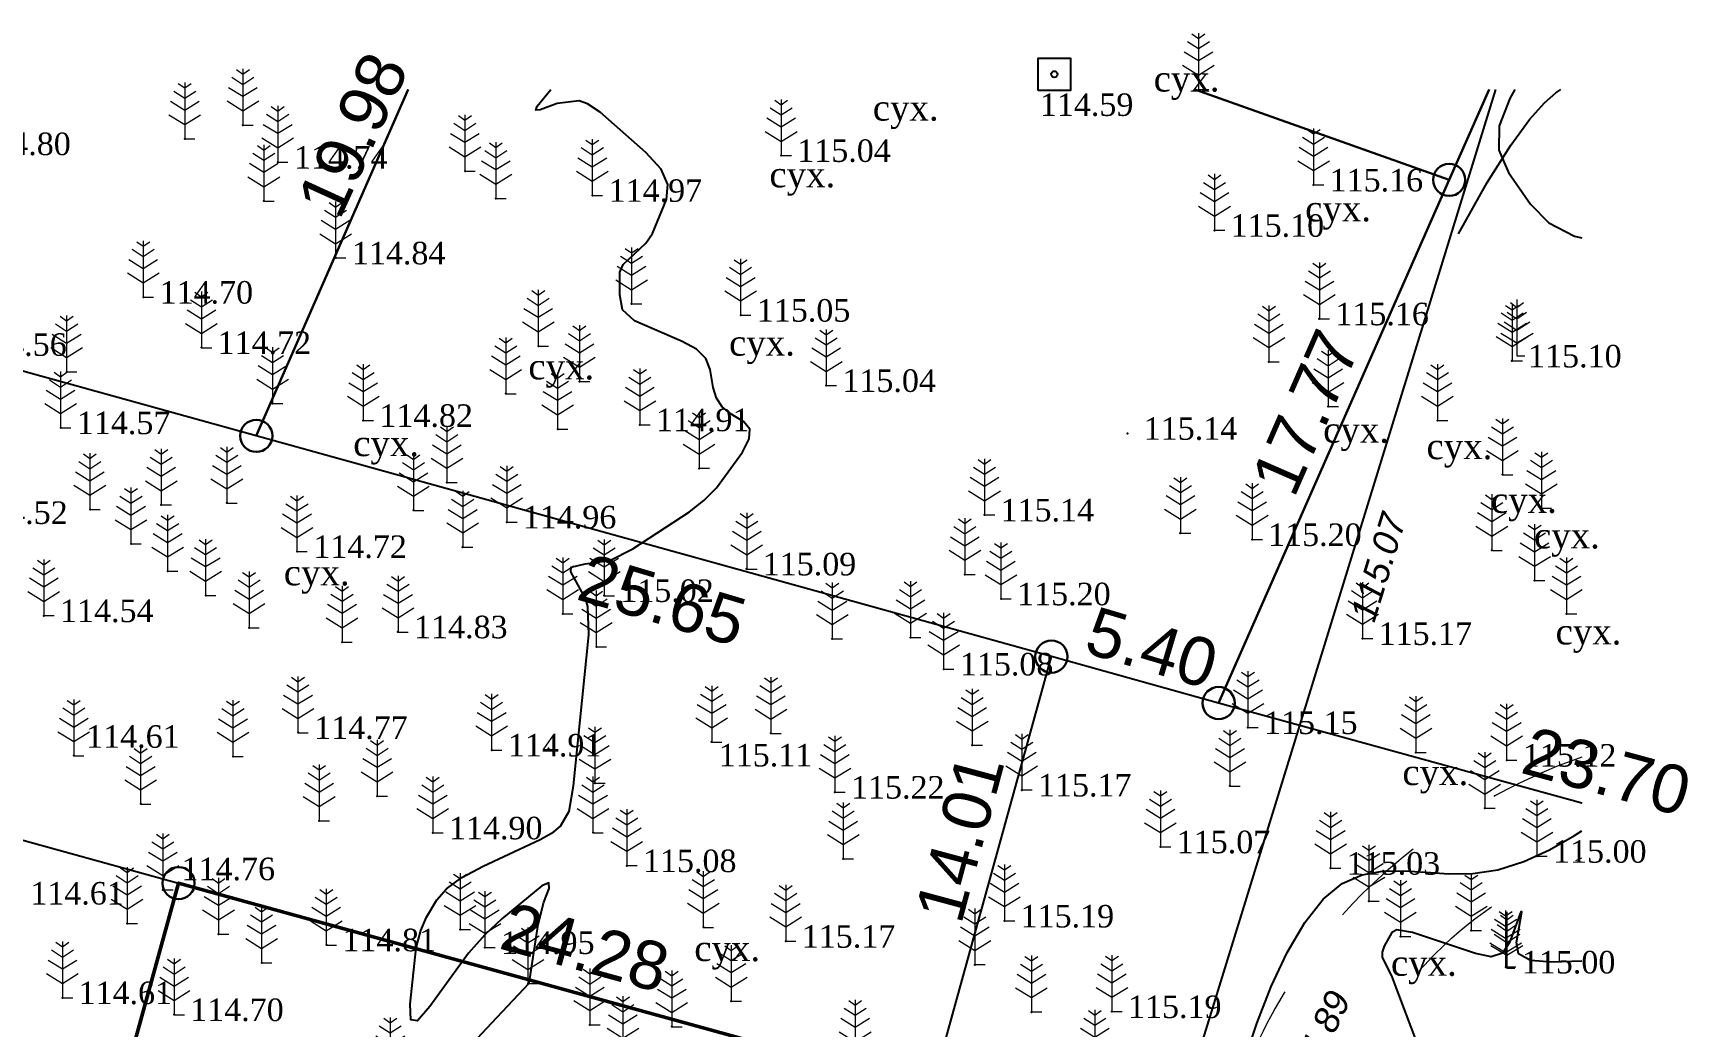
# Model space of a CAD drawing. Header units: millimetres. Extents: x 5405593.3 to 5405682.5, y 5524816.9 to 5524898.9.
# Drawn here: x 5405629.5 to 5405681, y 5524868 to 5524898.9 of the extents above; entities that cross this region are included whole.
import ezdxf
from ezdxf.enums import TextEntityAlignment as Align

# ---------------------------------------------------------------- set-up
doc = ezdxf.new("R2010")
doc.units = ezdxf.units.MM
doc.linetypes.add('0', pattern=[0])
doc.linetypes.add('1', pattern=[6, 3, -3])
for name, color, linetype in [('12000000', 7, 'Continuous'), ('61420000', 7, 'Continuous'), ('71132060', 7, '0'), ('SC007', 7, 'Continuous'), ('горизонтали', 42, 'Continuous'), ('Горизонтали--MIN', 32, 'Continuous'), ('Ділянки_Межі', 10, 'Continuous'), ('надписи', 7, 'Continuous'), ('Ограда каменная', 7, 'g5_472'), ('отметки', 7, 'Continuous'), ('промеры', 185, 'Continuous'), ('Растительность', 7, 'Continuous')]:
    doc.layers.add(name, color=color, linetype=linetype)
doc.layers.add('ТОЧКИ', color=7, linetype='Continuous', lineweight=30)
doc.styles.get("Standard").update_dxf_attribs({"font": 'arial.ttf'})
doc.styles.add('times', font='times.ttf')
doc.styles.add('WMF-Arial Cyr2', font='ariali.ttf')
doc.linetypes.add('g5_472', pattern='A,0,-4,[25,GUGK_2005.shx,S=0.4,R=0,X=0,Y=-0.2],0', length=4)

# ---------------------------------------------------------------- blocks, each defined once
blk = doc.blocks.new('A$C51FE15A3')
at = {"layer": 'Растительность', "color": 94, "lineweight": 0}
for points in [[(-0.201, 1.726), (0, 1.584), (0.201, 1.726)], [(0, 1.75), (0, 0), (0.319, 0)], [(-0.447, 1.172), (0, 0.895), (0.447, 1.172)], [(-0.343, 1.489), (0, 1.267), (0.343, 1.489)], [(-0.493, 0.753), (0, 0.444), (0.493, 0.753)]]:
    blk.add_lwpolyline(points, dxfattribs=at)
blk = doc.blocks.new('SYMBOL902')
at = {"layer": 'SC007'}
blk.add_lwpolyline([(-1.25, -1.25), (-1.25, 1.25), (1.25, 1.25), (1.25, -1.25)], close=True, dxfattribs=at)
blk.add_circle((0, 0), 0.25, dxfattribs=at)
blk = doc.blocks.new('SYMBOL71132060')
at = {"layer": 'SC007', "color": 94, "lineweight": 0}
for points in [[(-0.2, 1.65), (0, 1.5), (0.2, 1.65)], [(0, 1.75), (0, 0), (0.25, 0)], [(-0.4, 1.05), (0, 0.8), (0.4, 1.05)], [(-0.3, 1.35), (0, 1.15), (0.3, 1.35)], [(-0.5, 0.7), (0, 0.4), (0.5, 0.7)]]:
    blk.add_lwpolyline(points, dxfattribs=at)

msp = doc.modelspace()

# ---------------------------------------------------------------- hatches: boundary and pattern name
at = {"layer": '12000000', "lineweight": 15, "ltscale": 0.02, "extrusion": (-0.000964997, -0.001555, 0.999998)}
msp.add_hatch(color=7, dxfattribs=at).paths.add_polyline_path([(5404050.682, 5522261.149, 1), (5404051.019, 5522261.17, 1)])

# ---------------------------------------------------------------- linework, layer by layer
at = {"layer": '61420000', "linetype": '1', "lineweight": 15}
for points, knots in [([(5405677.689, 5524876.395), (5405675.577, 5524875.643), (5405671.911, 5524873.574), (5405668.472, 5524869.55), (5405666.526, 5524865.103), (5405663.472, 5524856.175), (5405660.084, 5524843.934), (5405654.824, 5524831.458), (5405654.532, 5524823.386), (5405654.047, 5524819.766), (5405653.821, 5524818.63)], [224.497945, 224.497945, 224.497945, 224.497945, 231.175391, 236.802451, 240.04126, 245.684224, 265.100818, 278.270441, 285.703111, 289.180506, 289.180506, 289.180506, 289.180506]), ([(5405656.83, 5524818.63), (5405657.112, 5524821.243), (5405657.008, 5524826.681), (5405659.25, 5524834.228), (5405663.787, 5524846.756), (5405666.287, 5524859.547), (5405672.546, 5524870.424), (5405676.106, 5524872.606), (5405677.689, 5524873.258)], [141.511035, 141.511035, 141.511035, 141.511035, 149.409107, 157.660526, 164.914892, 189.429807, 196.533002, 201.582855, 201.582855, 201.582855, 201.582855])]:
    msp.add_open_spline(points, degree=3, knots=knots, dxfattribs=at)
at = {"layer": 'горизонтали', "color": 32}
for points in [[(5405642.147, 5524866.362, 115), (5405643.807, 5524868.132, 115), (5405644.967, 5524869.362, 115), (5405645.247, 5524871.192, 115), (5405645.427, 5524871.882, 115), (5405645.587, 5524872.312, 115), (5405645.577, 5524872.482, 115), (5405645.357, 5524872.392, 115), (5405644.117, 5524871.362, 115), (5405643.587, 5524870.872, 115), (5405643.077, 5524870.302, 115), (5405641.877, 5524868.642, 115), (5405641.497, 5524868.192, 115), (5405641.287, 5524868.222, 115), (5405641.267, 5524868.712, 115), (5405641.457, 5524870.462, 115), (5405641.597, 5524871.002, 115), (5405641.777, 5524871.412, 115), (5405642.097, 5524871.952, 115), (5405642.397, 5524872.302, 115), (5405642.877, 5524872.652, 115), (5405643.537, 5524873.002, 115), (5405645.307, 5524873.832, 115), (5405645.737, 5524874.072, 115), (5405645.937, 5524874.242, 115), (5405646.207, 5524874.712, 115), (5405646.347, 5524875.502, 115), (5405646.817, 5524880.192, 115), (5405646.787, 5524881.072, 115), (5405646.717, 5524881.322, 115), (5405646.257, 5524882.152, 115), (5405646.277, 5524882.292, 115), (5405646.707, 5524882.402, 115), (5405647.477, 5524882.502, 115), (5405648.187, 5524882.862, 115), (5405649.947, 5524884.022, 115), (5405650.397, 5524884.372, 115), (5405650.787, 5524884.762, 115), (5405651.597, 5524885.872, 115), (5405651.807, 5524886.282, 115), (5405651.827, 5524886.592, 115), (5405651.637, 5524886.812, 115), (5405651.217, 5524887.072, 115), (5405650.967, 5524887.282, 115), (5405650.787, 5524887.552, 115), (5405650.687, 5524887.882, 115), (5405650.597, 5524888.442, 115), (5405650.457, 5524888.782, 115), (5405650.167, 5524889.072, 115), (5405649.727, 5524889.312, 115), (5405648.237, 5524889.952, 115), (5405647.867, 5524890.292, 115), (5405647.787, 5524890.762, 115), (5405647.787, 5524891.472, 115), (5405647.887, 5524891.702, 115), (5405648.597, 5524892.372, 115), (5405648.797, 5524892.672, 115), (5405649.237, 5524893.732, 115), (5405649.277, 5524894.192, 115), (5405649.067, 5524894.672, 115), (5405648.597, 5524895.192, 115), (5405647.177, 5524896.442, 115), (5405646.777, 5524896.702, 115), (5405646.517, 5524896.792, 115), (5405645.837, 5524896.712, 115), (5405645.307, 5524896.512, 115), (5405645.177, 5524896.502, 115), (5405645.217, 5524896.632, 115), (5405645.643, 5524897.152, 115)], [(5405675.609, 5524897.152, 115), (5405675.447, 5524896.862, 115)], [(5405675.447, 5524896.862, 115), (5405675.117, 5524896.022, 115), (5405675.107, 5524895.262, 115), (5405675.407, 5524894.562, 115), (5405676.097, 5524893.582, 115), (5405676.667, 5524893.002, 115), (5405677.457, 5524892.592, 115), (5405677.689, 5524892.536, 115)], [(5405677.689, 5524870.045, 115), (5405676.757, 5524870.022, 115), (5405676.087, 5524870.072, 115), (5405675.717, 5524870.272, 115), (5405675.657, 5524870.632, 115), (5405675.827, 5524871.582, 115), (5405675.787, 5524871.582, 115), (5405675.437, 5524870.632, 115), (5405675.217, 5524870.302, 115), (5405674.867, 5524870.182, 115), (5405674.387, 5524870.282, 115), (5405672.427, 5524870.942, 115), (5405671.937, 5524871.022, 115), (5405671.787, 5524870.942, 115), (5405671.547, 5524870.512, 115), (5405671.477, 5524870.332, 115), (5405671.477, 5524870.172, 115), (5405671.777, 5524869.562, 115), (5405673.137, 5524865.962, 115)]]:
    msp.add_polyline3d(points, dxfattribs=at)
msp.add_open_spline([(5405616.062, 5524897.152), (5405616.345, 5524896.725), (5405618.259, 5524893.107), (5405623.768, 5524890.887), (5405626.725, 5524885.692), (5405628.214, 5524880.763), (5405622.772, 5524879.375), (5405624.442, 5524872.575), (5405625.964, 5524867.149), (5405630.819, 5524861.461), (5405631.98, 5524851.958), (5405640.975, 5524845.575), (5405649.66, 5524843.677), (5405656.782, 5524841.559), (5405664.498, 5524840.873), (5405672.19, 5524840.206), (5405676.009, 5524836.009), (5405676.677, 5524832.749), (5405677.689, 5524832.21)], degree=3, knots=[1006.37858, 1006.37858, 1006.37858, 1006.37858, 1007.86787, 1017.487334, 1022.90954, 1026.380728, 1030.095834, 1035.395338, 1043.1603, 1048.251367, 1057.010325, 1070.527511, 1077.466358, 1083.982496, 1092.600956, 1101.125451, 1105.517523, 1109.289482, 1109.289482, 1109.289482, 1109.289482], dxfattribs=at)
at = {"layer": 'Горизонтали--MIN'}
for points in [[(5405673.85, 5524892.662), (5405674.745, 5524894.258), (5405675.477, 5524895.415), (5405676.065, 5524896.214), (5405676.528, 5524896.731), (5405676.883, 5524897.045), (5405677.033, 5524897.152)], [(5405667.203, 5524866.949), (5405667.582, 5524868.111), (5405668.028, 5524869.256), (5405668.529, 5524870.322), (5405669.073, 5524871.25), (5405669.648, 5524871.976), (5405670.243, 5524872.458), (5405670.858, 5524872.73), (5405671.495, 5524872.845), (5405672.155, 5524872.854), (5405672.842, 5524872.811), (5405673.557, 5524872.767), (5405674.301, 5524872.776), (5405675.077, 5524872.89), (5405675.881, 5524873.146), (5405676.685, 5524873.514), (5405677.457, 5524873.95), (5405677.689, 5524874.101)]]:
    msp.add_lwpolyline(points, dxfattribs=at)
at = {"layer": 'Ділянки_Межі', "lineweight": 25}
for points in [[(5405594.945, 5524883.275), (5405610.666, 5524878.935), (5405634.068, 5524872.474), (5405657.472, 5524866.014), (5405661.2, 5524879.516), (5405636.486, 5524886.378), (5405606.49, 5524894.695), (5405597.989, 5524897.152)], [(5405666.399, 5524878.073), (5405673.564, 5524894.337), (5405674.804, 5524897.152)], [(5405677.689, 5524874.956), (5405666.399, 5524878.073)]]:
    msp.add_lwpolyline(points, dxfattribs=at)
at = {"layer": 'Ділянки_Межі'}
for points in [[(5405641.207, 5524897.152), (5405636.486, 5524886.378), (5405606.49, 5524894.695)], [(5405665.657, 5524897.152), (5405673.564, 5524894.337), (5405666.399, 5524878.073), (5405661.2, 5524879.516), (5405636.486, 5524886.378)], [(5405636.486, 5524886.378), (5405641.207, 5524897.152)], [(5405674.804, 5524897.152), (5405673.564, 5524894.337), (5405665.657, 5524897.152)]]:
    msp.add_lwpolyline(points, dxfattribs=at)
at = {"layer": 'Ділянки_Межі', "lineweight": 0}
msp.add_lwpolyline([(5405649.017, 5524835.388), (5405657.472, 5524866.014), (5405661.2, 5524879.516), (5405666.399, 5524878.073), (5405677.689, 5524874.956)], dxfattribs=at)
at = {"layer": 'Ділянки_Межі'}
msp.add_lwpolyline([(5405600.275, 5524841.297), (5405610.666, 5524878.935), (5405634.068, 5524872.474), (5405624.646, 5524838.342)], close=True, dxfattribs=at)
at = {"layer": 'Ділянки_Межі', "lineweight": 50}
msp.add_lwpolyline([(5405624.646, 5524838.342), (5405634.068, 5524872.474), (5405657.472, 5524866.014), (5405649.017, 5524835.388)], close=True, dxfattribs=at)
at = {"layer": 'Ограда каменная', "flags": 128}
msp.add_lwpolyline([(5405675.003, 5524897.152), (5405650.812, 5524818.63)], dxfattribs=at)
at = {"layer": 'отметки', "color": 7}
for p in [(5405636.07, 5524896.037, 114.823), (5405634.265, 5524895.611, 114.761), (5405637.157, 5524894.889, 114.735), (5405652.8, 5524895.096, 115.038), (5405642.976, 5524894.607, 114.987), (5405646.936, 5524893.855, 114.97), (5405669.347, 5524894.178, 115.16), (5405636.723, 5524893.684, 114.796), (5405643.932, 5524893.759, 114.97), (5405666.27, 5524892.768, 115.1), (5405638.956, 5524891.911, 114.838), (5405632.978, 5524890.69, 114.697), (5405648.149, 5524890.485, 115.015), (5405651.543, 5524890.13, 115.047), (5405669.526, 5524890.018, 115.164), (5405645.255, 5524889.167, 114.882), (5405634.78, 5524889.124, 114.718), (5405667.961, 5524888.684, 115.193), (5405675.517, 5524888.708, 115.101), (5405630.6, 5524888.373, 114.658), (5405644.237, 5524887.695, 114.971), (5405646.53, 5524888.068, 114.877), (5405654.203, 5524887.946, 115.039), (5405636.992, 5524887.387, 114.755), (5405669.8, 5524887.294, 115.139), (5405630.407, 5524886.633, 114.574), (5405639.812, 5524886.859, 114.822), (5405645.855, 5524886.591, 114.906), (5405648.409, 5524886.725, 114.906), (5405673.197, 5524886.86, 115.135), (5405663.569, 5524886.457, 115.143), (5405650.249, 5524885.367, 114.967), (5405675.224, 5524885.173, 115.196), (5405642.409, 5524884.931, 114.856), (5405631.318, 5524884.09, 114.592), (5405633.532, 5524884.233, 114.567), (5405635.572, 5524884.294, 114.668), (5405641.375, 5524884.064, 114.849), (5405676.431, 5524884.131, 115.168), (5405644.269, 5524883.7, 114.963), (5405659.119, 5524883.919, 115.137), (5405632.598, 5524883.024, 114.634), (5405665.206, 5524883.349, 115.235), (5405667.436, 5524883.156, 115.196), (5405637.757, 5524882.784, 114.724), (5405642.898, 5524882.918, 114.907), (5405674.893, 5524882.825, 115.129), (5405633.736, 5524882.175, 114.643), (5405651.726, 5524882.243, 115.087), (5405658.505, 5524882.074, 115.18), (5405676.217, 5524881.879, 115.125), (5405634.919, 5524881.421, 114.652), (5405647.298, 5524881.416, 115.023), (5405659.634, 5524881.313, 115.203), (5405629.884, 5524880.789, 114.542), (5405636.26, 5524880.409, 114.712), (5405646.015, 5524880.85, 114.961), (5405677.212, 5524880.848, 115.11), (5405639.156, 5524879.97, 114.759), (5405640.888, 5524880.286, 114.835), (5405654.388, 5524880.066, 115.103), (5405656.824, 5524880.114, 115.077), (5405670.869, 5524880.079, 115.171), (5405647.056, 5524879.821, 115.012), (5405657.855, 5524879.13, 115.081), (5405637.784, 5524877.155, 114.77), (5405650.639, 5524876.863, 115.111), (5405652.48, 5524877.132, 115.146), (5405667.309, 5524877.31, 115.146), (5405630.812, 5524876.437, 114.613), (5405635.762, 5524876.412, 114.747), (5405643.805, 5524876.612, 114.906), (5405645.564, 5524876.662, 114.965), (5405658.736, 5524876.762, 115.128), (5405672.532, 5524876.537, 115.108), (5405675.353, 5524876.297, 115.117), (5405647.01, 5524875.584, 115.026), (5405654.471, 5524875.302, 115.218), (5405660.283, 5524875.368, 115.174), (5405666.749, 5524875.495, 115.09), (5405632.896, 5524874.937, 114.643), (5405640.239, 5524875.181, 114.892), (5405674.673, 5524874.8, 115.039), (5405638.444, 5524874.408, 114.789), (5405641.973, 5524874.037, 114.903), (5405646.955, 5524874.045, 115.029), (5405654.725, 5524873.231, 115.168), (5405664.595, 5524873.604, 115.075), (5405676.292, 5524873.309, 115.003), (5405648.004, 5524873.016, 115.084), (5405669.877, 5524872.937, 115.031), (5405633.58, 5524872.268, 114.758), (5405671.068, 5524871.909, 115.054), (5405632.468, 5524871.221, 114.693), (5405659.742, 5524871.297, 115.191), (5405635.314, 5524870.891, 114.791), (5405642.824, 5524871.031, 115.09), (5405650.385, 5524871.101, 115.158), (5405652.94, 5524870.667, 115.169), (5405672.054, 5524870.818, 114.983), (5405674.253, 5524871.004, 115.038), (5405638.663, 5524870.556, 114.813), (5405643.593, 5524870.472, 114.948), (5405636.652, 5524869.999, 114.778), (5405658.818, 5524869.937, 115.229), (5405675.323, 5524869.866, 114.996), (5405644.934, 5524869.355, 114.999), (5405630.46, 5524868.913, 114.61), (5405651.25, 5524868.8, 115.206), (5405633.93, 5524868.387, 114.697), (5405646.854, 5524868.068, 115.088), (5405660.584, 5524868.467, 115.228), (5405663.081, 5524868.48, 115.187), (5405649.398, 5524868.014, 115.143)]:
    msp.add_point(p, dxfattribs=at)
at = {"layer": 'ТОЧКИ'}
for centre in [(5405673.564, 5524894.337, 107.24), (5405636.486, 5524886.378), (5405661.2, 5524879.516), (5405666.399, 5524878.073, 107.24), (5405634.068, 5524872.474)]:
    msp.add_circle(centre, 0.5, dxfattribs=at)

# ---------------------------------------------------------------- block references
at = {"layer": '71132060'}
for p in [(5405675.67, 5524888.87, 115.1), (5405675.358, 5524869.833, 114.99)]:
    msp.add_blockref('SYMBOL71132060', p, dxfattribs=at)
at = {"layer": 'отметки', "color": 7, "xscale": 0.400000000372529, "yscale": 0.400000000372529, "zscale": 0.400000000372529}
msp.add_blockref('SYMBOL902', (5405661.29, 5524897.62, 115.35), dxfattribs=at)
at = {"layer": 'Растительность', "color": 7}
for p in [(5405665.77, 5524897.15, 115.06), (5405636.07, 5524896.04, 114.82), (5405634.26, 5524895.61, 114.76), (5405637.15, 5524894.89, 114.74), (5405652.8, 5524895.09, 115.04), (5405642.97, 5524894.61, 114.99), (5405669.35, 5524894.18, 115.16), (5405636.72, 5524893.68, 114.8), (5405643.93, 5524893.76, 114.97), (5405646.93, 5524893.85, 114.97), (5405666.27, 5524892.77, 115.1), (5405638.95, 5524891.91, 114.84), (5405632.97, 5524890.69, 114.7), (5405648.15, 5524890.48, 115.02), (5405651.54, 5524890.13, 115.05), (5405669.53, 5524890.02, 115.16), (5405634.78, 5524889.12, 114.72), (5405645.25, 5524889.17, 114.88), (5405667.96, 5524888.68, 115.19), (5405675.52, 5524888.71, 115.1), (5405630.59, 5524888.37, 114.66), (5405646.53, 5524888.07, 114.88), (5405654.2, 5524887.94, 115.04), (5405644.24, 5524887.69, 114.97), (5405636.99, 5524887.39, 114.76), (5405669.8, 5524887.29, 115.14), (5405630.4, 5524886.63, 114.57), (5405639.81, 5524886.86, 114.82), (5405645.85, 5524886.59, 114.91), (5405648.41, 5524886.72, 114.91), (5405673.2, 5524886.86, 115.14), (5405650.25, 5524885.37, 114.97), (5405642.41, 5524884.93, 114.86), (5405675.22, 5524885.17, 115.2), (5405631.31, 5524884.09, 114.59), (5405633.53, 5524884.23, 114.57), (5405635.57, 5524884.29, 114.67), (5405641.37, 5524884.06, 114.85), (5405659.12, 5524883.92, 115.14), (5405676.43, 5524884.13, 115.17), (5405644.27, 5524883.7, 114.96), (5405665.21, 5524883.35, 115.24), (5405632.59, 5524883.02, 114.63), (5405637.75, 5524882.78, 114.72), (5405642.9, 5524882.92, 114.91), (5405667.44, 5524883.16, 115.2), (5405674.89, 5524882.82, 115.13), (5405633.73, 5524882.17, 114.64), (5405651.73, 5524882.24, 115.09), (5405658.51, 5524882.07, 115.18), (5405676.22, 5524881.88, 115.12), (5405634.91, 5524881.42, 114.65), (5405647.3, 5524881.41, 115.02), (5405659.63, 5524881.31, 115.2), (5405629.88, 5524880.79, 114.54), (5405646.01, 5524880.85, 114.96), (5405677.21, 5524880.85, 115.11), (5405636.26, 5524880.41, 114.71), (5405640.89, 5524880.28, 114.83), (5405639.15, 5524879.97, 114.76), (5405647.05, 5524879.82, 115.01), (5405654.39, 5524880.07, 115.1), (5405656.82, 5524880.11, 115.08), (5405670.87, 5524880.08, 115.17), (5405657.85, 5524879.13, 115.08), (5405637.78, 5524877.15, 114.77), (5405652.48, 5524877.13, 115.15), (5405667.31, 5524877.31, 115.15), (5405643.8, 5524876.61, 114.91), (5405650.64, 5524876.86, 115.11), (5405658.74, 5524876.76, 115.13), (5405630.81, 5524876.43, 114.61), (5405635.76, 5524876.41, 114.75), (5405672.53, 5524876.54, 115.11), (5405675.35, 5524876.3, 115.12), (5405647.01, 5524875.58, 115.03), (5405640.24, 5524875.18, 114.89), (5405654.47, 5524875.3, 115.22), (5405660.28, 5524875.37, 115.17), (5405666.75, 5524875.49, 115.09), (5405632.89, 5524874.93, 114.64), (5405674.67, 5524874.8, 115.04), (5405638.44, 5524874.41, 114.79), (5405641.97, 5524874.04, 114.9), (5405646.95, 5524874.04, 115.03), (5405664.59, 5524873.6, 115.07), (5405648, 5524873.02, 115.08), (5405654.73, 5524873.23, 115.17), (5405676.29, 5524873.31, 115), (5405669.88, 5524872.94, 115.03), (5405633.58, 5524872.27, 114.76), (5405671.07, 5524871.91, 115.05), (5405632.47, 5524871.22, 114.69), (5405642.82, 5524871.03, 115.09), (5405650.38, 5524871.1, 115.16), (5405659.74, 5524871.3, 115.19), (5405674.25, 5524871, 115.04), (5405635.31, 5524870.89, 114.79), (5405638.66, 5524870.55, 114.81), (5405643.59, 5524870.47, 114.95), (5405652.94, 5524870.67, 115.17), (5405672.05, 5524870.82, 114.98), (5405636.65, 5524870, 114.78), (5405658.82, 5524869.94, 115.23), (5405675.32, 5524869.87, 115), (5405630.46, 5524868.91, 114.61), (5405644.93, 5524869.35, 115), (5405633.93, 5524868.38, 114.7), (5405651.25, 5524868.8, 115.21), (5405660.58, 5524868.47, 115.23), (5405663.08, 5524868.48, 115.19), (5405646.85, 5524868.07, 115.09), (5405649.4, 5524868.01, 115.14), (5405647.88, 5524867.21, 115.12), (5405655.1, 5524867.1, 115.21), (5405640.65, 5524866.55, 114.97), (5405662.55, 5524866.79, 115.24)]:
    msp.add_blockref('A$C51FE15A3', p, dxfattribs=at)

# ---------------------------------------------------------------- texts
at = {"layer": '12000000', "color": 7, "style": 'WMF-Arial Cyr2'}
for s, rotation, p in [('115.07', 72.8773, (5405671.237, 5524880.546, 115.07)), ('114.89', 64.0924, (5405669.036, 5524865.793, 114.89))]:
    msp.add_text(s, height=0.8, rotation=rotation, dxfattribs=at).set_placement(p)
at = {"layer": 'надписи', "color": 7, "style": 'times'}
for p in [(5405664.379, 5524897.884, 111.861), (5405655.648, 5524896.98, 111.861), (5405652.435, 5524894.906, 111.861), (5405669.088, 5524893.849, 111.861), (5405651.181, 5524889.674, 111.861), (5405644.942, 5524888.936, 111.861), (5405669.647, 5524886.968, 111.861), (5405639.498, 5524886.549, 111.861), (5405672.86, 5524886.455, 111.861), (5405674.865, 5524884.785, 111.861), (5405676.201, 5524883.681, 111.861), (5405637.34, 5524882.532, 111.861), (5405676.871, 5524880.695, 111.861), (5405672.111, 5524876.324, 111.861), (5405650.099, 5524870.85, 111.861), (5405671.754, 5524870.394, 111.861)]:
    msp.add_text('сух.', height=0.8, dxfattribs=at).set_placement(p, align=Align.TOP_LEFT)
at = {"layer": 'отметки', "color": 7, "style": 'times'}
for s, p in [('114.59', (5405660.841, 5524897.026, 114.588)), ('114.80', (5405627.811, 5524895.807, 114.801)), ('114.74', (5405637.657, 5524895.389, 114.735)), ('115.04', (5405653.3, 5524895.596, 115.038)), ('114.97', (5405647.436, 5524894.355, 114.97)), ('115.16', (5405669.847, 5524894.678, 115.16)), ('115.10', (5405666.77, 5524893.268, 115.1)), ('114.84', (5405639.456, 5524892.411, 114.838)), ('114.70', (5405633.478, 5524891.19, 114.697)), ('115.05', (5405652.043, 5524890.63, 115.047)), ('115.16', (5405670.026, 5524890.518, 115.164)), ('114.56', (5405627.685, 5524889.568, 114.559)), ('114.72', (5405635.28, 5524889.624, 114.718)), ('115.10', (5405676.017, 5524889.208, 115.101)), ('115.04', (5405654.703, 5524888.446, 115.039)), ('114.57', (5405630.907, 5524887.133, 114.574)), ('114.82', (5405640.312, 5524887.359, 114.822)), ('114.91', (5405648.909, 5524887.225, 114.906)), ('115.14', (5405664.069, 5524886.957, 115.143)), ('114.52', (5405627.715, 5524884.341, 114.517)), ('114.96', (5405644.769, 5524884.2, 114.963)), ('115.14', (5405659.619, 5524884.419, 115.137)), ('115.20', (5405667.936, 5524883.656, 115.196)), ('114.72', (5405638.257, 5524883.284, 114.724)), ('115.09', (5405652.226, 5524882.743, 115.087)), ('115.02', (5405647.798, 5524881.916, 115.023)), ('115.20', (5405660.134, 5524881.813, 115.203)), ('114.54', (5405630.384, 5524881.289, 114.542)), ('114.83', (5405641.388, 5524880.786, 114.835)), ('115.17', (5405671.369, 5524880.579, 115.171)), ('115.08', (5405658.355, 5524879.63, 115.081)), ('114.61', (5405631.195, 5524877.382, 114.613)), ('114.77', (5405638.284, 5524877.655, 114.77)), ('115.15', (5405667.809, 5524877.81, 115.146)), ('114.91', (5405644.305, 5524877.112, 114.906)), ('115.11', (5405650.859, 5524876.803, 115.111)), ('115.12', (5405675.853, 5524876.797, 115.117)), ('115.22', (5405654.971, 5524875.802, 115.218)), ('115.17', (5405660.783, 5524875.868, 115.174)), ('114.90', (5405642.473, 5524874.537, 114.903)), ('115.07', (5405665.095, 5524874.104, 115.075)), ('115.00', (5405676.792, 5524873.809, 115.003)), ('114.76', (5405634.16, 5524873.266, 114.758)), ('115.08', (5405648.504, 5524873.516, 115.084)), ('115.03', (5405670.377, 5524873.437, 115.031)), ('114.61', (5405629.46, 5524872.509, 114.605)), ('115.19', (5405660.242, 5524871.797, 115.191)), ('115.17', (5405653.44, 5524871.167, 115.169)), ('114.81', (5405639.163, 5524871.056, 114.813)), ('114.95', (5405644.093, 5524870.972, 114.948)), ('115.00', (5405675.823, 5524870.366, 114.996)), ('114.61', (5405630.96, 5524869.413, 114.61)), ('114.70', (5405634.43, 5524868.887, 114.697)), ('115.19', (5405663.581, 5524868.98, 115.187))]:
    msp.add_text(s, height=0.7, dxfattribs=at).set_placement(p, align=Align.TOP_LEFT)
at = {"layer": 'промеры', "char_height": 1.5, "attachment_point": 1}
for s, insert, rotation in [('19.98', (5405637.705, 5524893.675), 65.4793), ('17.77', (5405667.366, 5524885.011), 66.3779), ('25.65', (5405646.813, 5524882.748), 343.4026), ('5.40', (5405662.586, 5524881.1), 343.4026), ('23.70', (5405676.131, 5524877.364), 344.795), ('14.01', (5405656.942, 5524871.547), 74.9444), ('24.28', (5405644.384, 5524871.901), 344.5622)]:
    msp.add_mtext(s, dxfattribs=dict(at, insert=insert, rotation=rotation))

doc.saveas('drawing.dxf')
